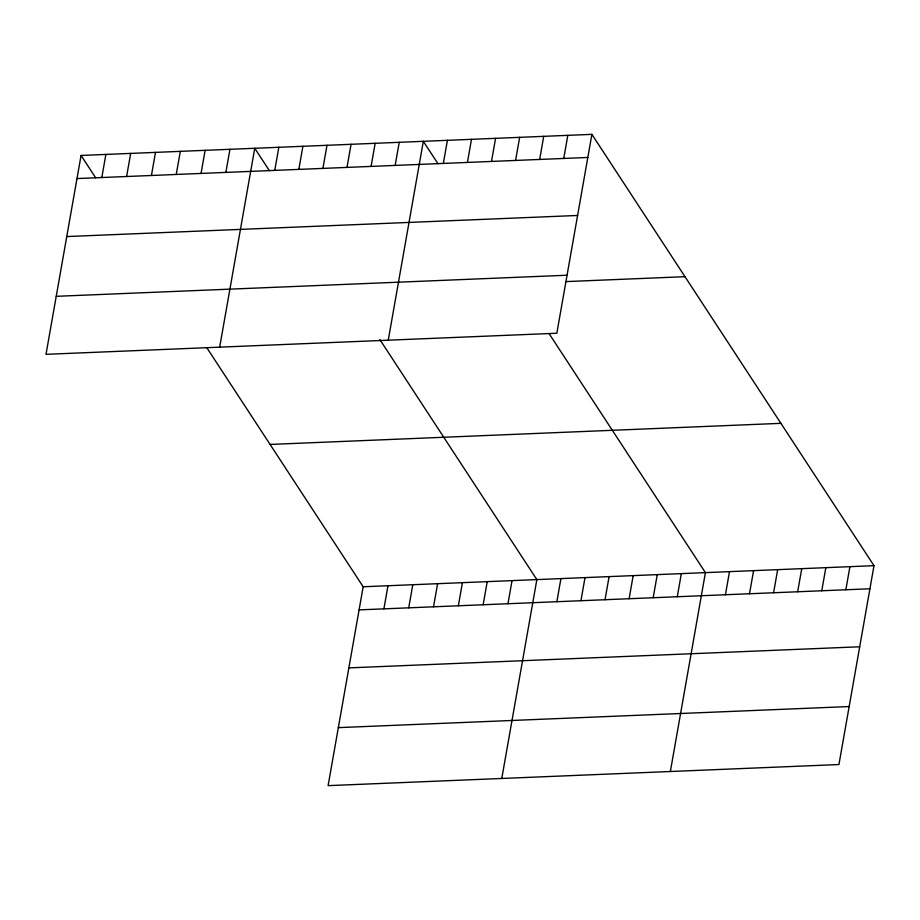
<?xml version="1.0" encoding="UTF-8"?>
<svg xmlns="http://www.w3.org/2000/svg" width="920" height="920" viewBox="0 0 920 920"><rect width="100%" height="100%" fill="white"/><g stroke="black" fill="none" stroke-linecap="round" stroke-linejoin="round"><path stroke-width="1.38" d="M81.063 155.457L46 354.327L556.83 333.235L591.894 134.355L81.063 155.457L95.68 177.802M101.809 177.537L105.88 154.433M126.615 176.513L130.686 153.398M151.432 175.49L155.503 152.375M176.237 174.466L180.32 151.352M201.054 173.431L205.125 150.328M225.86 172.408L229.942 149.304M219.684 347.15L254.748 148.281L269.364 170.625M274.758 170.395L278.829 147.28M298.839 169.395L302.91 146.291M322.92 168.406L326.991 145.291M347.001 167.405L351.072 144.302M371.082 166.416L375.164 143.301M395.163 165.416L399.245 142.312M388.251 340.193L423.327 141.312L437.943 163.668M206.862 347.783L363.17 586.764L328.106 785.645L838.936 764.543L874 565.673L591.894 134.355M443.336 163.427L447.407 140.323M383.904 608.856L387.987 585.741M467.417 162.438L471.488 139.322M408.721 607.832L412.792 584.717M491.498 161.437L495.569 138.333M433.527 606.809L437.609 583.694M515.579 160.448L519.65 137.333M458.344 605.774L462.415 582.67M539.66 159.447L543.731 136.344M483.149 604.75L487.232 581.647M563.741 158.458L567.812 135.343M507.966 603.727L512.037 580.623M501.779 778.469L536.854 579.6L379.81 339.491M556.865 601.714L560.935 578.599M580.945 600.714L585.016 577.61M605.026 599.725L609.097 576.61M629.107 598.724L633.178 575.621M653.188 597.735L657.259 574.62M677.269 596.735L681.341 573.631M670.358 771.512L705.421 572.631L549.113 333.649M725.431 594.745L729.502 571.642M749.512 593.756L753.595 570.641M773.593 592.756L777.676 569.653M797.674 591.767L801.757 568.652M821.767 590.766L825.838 567.663M845.848 589.778L849.919 566.662M76.992 178.56L587.822 157.458M66.769 236.566L577.599 215.464M56.223 296.32L567.053 275.229M565.995 281.601L684.986 276.69M270.077 444.44L780.907 423.338M363.17 586.764L874 565.673M359.099 609.88L869.929 588.777M348.864 667.885L859.694 646.783M338.33 727.639L849.16 706.548"/></g></svg>
